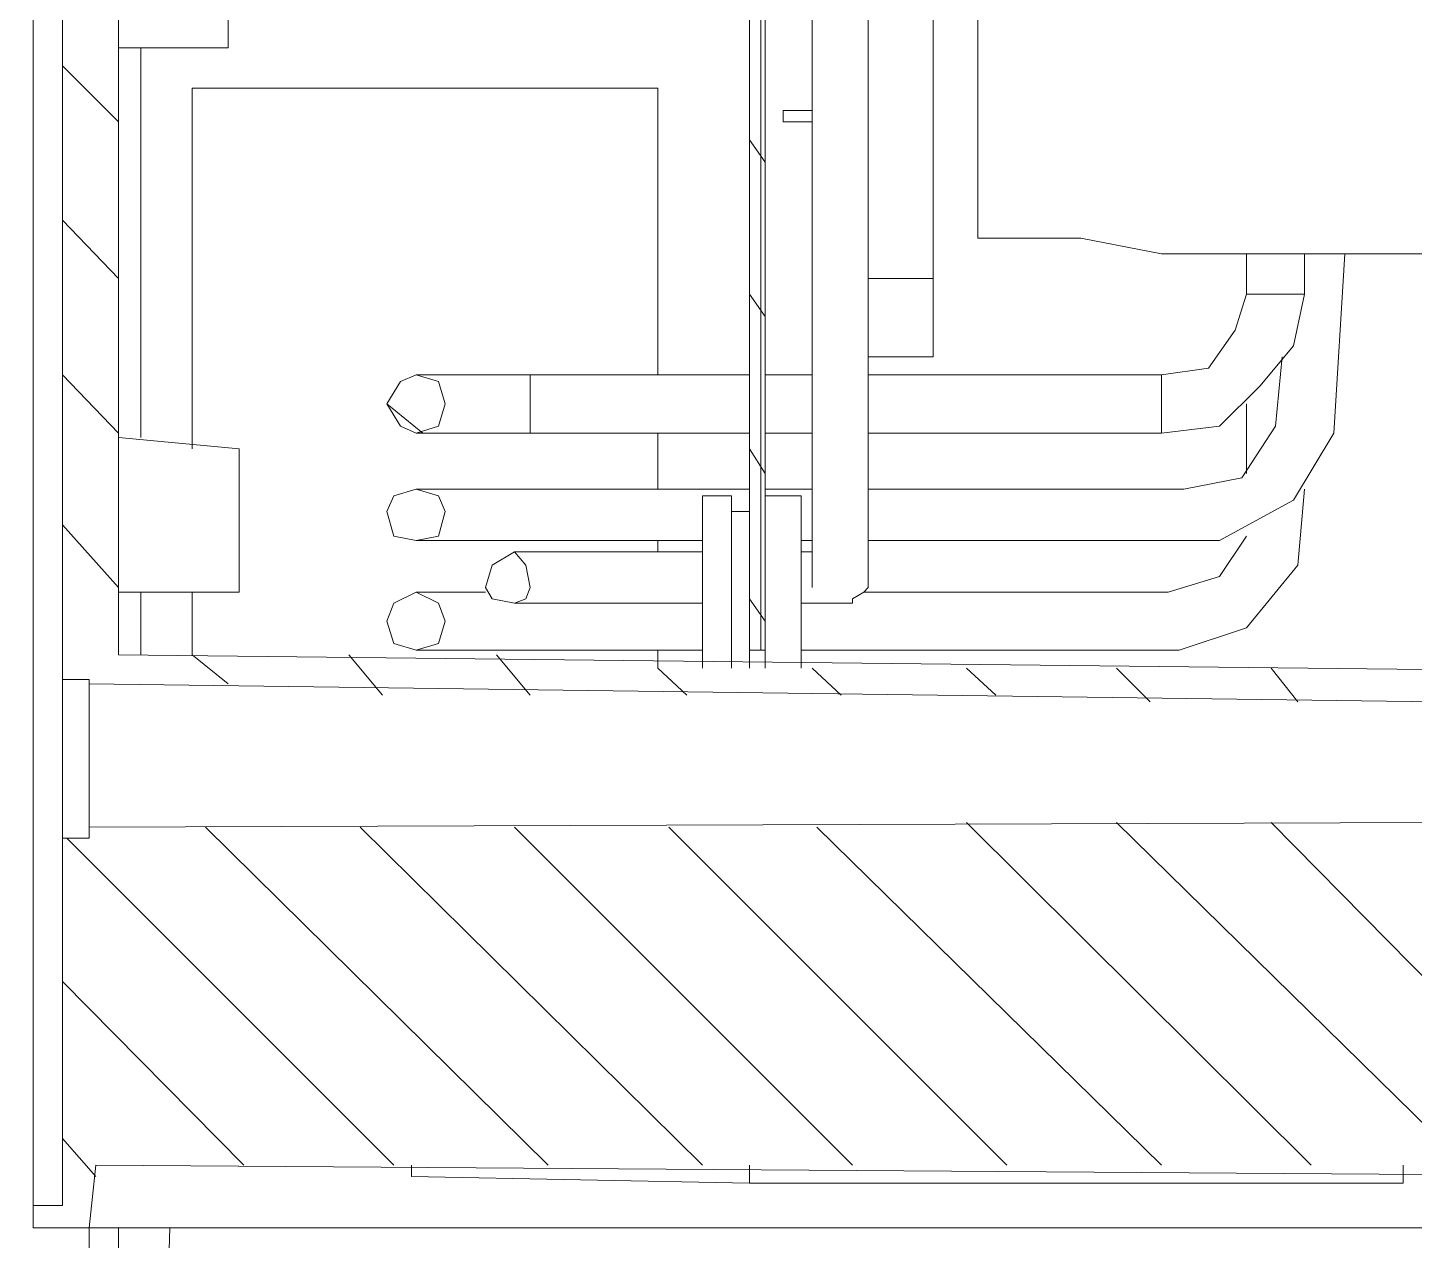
# Model space of a CAD drawing. Header units: millimetres. Extents: x 50 to 186, y -32 to 33.
# Drawn here: x 128.043 to 128.908, y -12.993 to -12.236 of the extents above; entities that cross this region are included whole.
import ezdxf

# ---------------------------------------------------------------- set-up
doc = ezdxf.new("R2010")
doc.units = ezdxf.units.MM
doc.layers.add('Prumada Eletrica', color=40, linetype='Continuous', lineweight=30)

msp = doc.modelspace()

# ---------------------------------------------------------------- linework, layer by layer
at = {"layer": 'Prumada Eletrica', "color": 7, "linetype": 'Continuous', "lineweight": 20, "true_color": 0x000007}
for points in [[(128.53268, -12.58541), (128.53268, -11.95268), (128.52849, -11.9457), (128.51871, -11.93033), (128.51173, -11.92055), (128.49637, -11.91636), (128.4824, -11.91636), (128.46843, -11.91217), (128.3078, -11.91217), (128.28266, -11.9024), (128.2645, -11.88843), (128.24635, -11.86608), (128.23517, -11.84094), (128.23517, -11.14815)], [(128.2673, -11.14815), (128.2673, -11.79065), (128.27149, -11.82278), (128.27149, -11.84094), (128.28266, -11.8563), (128.28964, -11.86608), (128.30361, -11.87306), (128.32177, -11.88005), (128.50056, -11.88005), (128.51452, -11.88424), (128.52849, -11.89122), (128.53966, -11.9024), (128.55084, -11.91636), (128.55782, -11.93033), (128.56481, -11.94849), (128.5676, -11.98061), (128.5676, -12.58541), (128.56481, -12.5882), (128.55782, -12.59239), (128.55782, -12.59519), (128.5257, -12.59519)], [(128.5676, -12.39266), (128.60811, -12.39266), (128.60811, -11.78367), (128.56481, -11.78367), (128.56481, -11.95268)], [(128.50056, -12.62452), (128.50056, -11.99179), (128.49637, -11.97782), (128.4824, -11.95547), (128.46145, -11.95268), (128.09969, -11.95268)], [(128.49357, -12.62452), (128.49357, -11.99179), (128.4824, -11.96944), (128.46145, -11.96246)], [(128.04661, -11.96944), (128.04661, -12.97092), (128.04661, -12.97092)], [(129.083, -12.63849), (128.09969, -12.62731), (128.09969, -11.96944)], [(128.06477, -11.9876), (128.06477, -12.64268), (128.08153, -12.64268), (128.08153, -12.64547), (128.92238, -12.65665)], [(128.16813, -12.24879), (128.16813, -12.14124), (128.16813, -12.14124)], [(128.16813, -12.24879), (128.09969, -12.24879), (128.09969, -12.24879)], [(128.11365, -12.49183), (128.11365, -12.24879), (128.11365, -12.24879)], [(128.09969, -12.29488), (128.06477, -12.25997), (128.06477, -12.25997)], [(128.14578, -12.27393), (128.14578, -12.49881), (128.14578, -12.49881)], [(128.4363, -12.27393), (128.14578, -12.27393), (128.14578, -12.27393)], [(128.4363, -12.45272), (128.4363, -12.27393), (128.4363, -12.27393)], [(128.4363, -12.45272), (128.4363, -12.27393), (128.4363, -12.27393)], [(128.53268, -12.2879), (128.51452, -12.2879), (128.51452, -12.29488), (128.53268, -12.29488)], [(128.50335, -12.32003), (128.49357, -12.30606), (128.49357, -12.30606)], [(128.09969, -12.39266), (128.06477, -12.35634), (128.06477, -12.35634)], [(128.86511, -12.37729), (128.85813, -12.48903), (128.83298, -12.53094), (128.78689, -12.55608), (128.5676, -12.55608)], [(128.80365, -12.40244), (128.80365, -12.37729), (128.80365, -12.37729)], [(128.83997, -12.37729), (128.83997, -12.40244), (128.83997, -12.40244)], [(128.5676, -12.44154), (128.60811, -12.44154), (128.60811, -12.39266)], [(128.50335, -12.4164), (128.49357, -12.40244), (128.49357, -12.40244)], [(128.75058, -12.45272), (128.77991, -12.44853), (128.79667, -12.42478), (128.80365, -12.40244)], [(128.75058, -12.48903), (128.78689, -12.48484), (128.81203, -12.4597), (128.83298, -12.43456), (128.83997, -12.40244)], [(128.83997, -12.40244), (128.80365, -12.40244), (128.80365, -12.40244)], [(128.5676, -12.52395), (128.76454, -12.52395), (128.80086, -12.51697), (128.82181, -12.48484), (128.826, -12.44154)], [(128.09969, -12.48903), (128.06477, -12.45272), (128.06477, -12.45272)], [(128.28545, -12.45272), (128.35669, -12.45272), (128.35669, -12.45272)], [(128.35669, -12.45272), (128.49357, -12.45272), (128.49357, -12.45272)], [(128.35669, -12.48903), (128.35669, -12.45272), (128.35669, -12.45272)], [(128.50335, -12.45272), (128.53268, -12.45272), (128.53268, -12.45272)], [(128.5676, -12.45272), (128.75058, -12.45272), (128.75058, -12.45272)], [(128.75058, -12.48903), (128.75058, -12.45272), (128.75058, -12.45272)], [(128.28964, -12.48903), (128.2673, -12.47088), (128.2673, -12.47088)], [(128.80365, -12.51418), (128.80365, -12.47088), (128.80365, -12.47088)], [(128.09969, -12.49183), (128.17511, -12.49881), (128.17511, -12.49881)], [(128.35669, -12.48903), (128.28545, -12.48903), (128.28545, -12.48903)], [(128.49357, -12.48903), (128.35669, -12.48903), (128.35669, -12.48903)], [(128.4363, -12.52395), (128.4363, -12.48903), (128.4363, -12.48903)], [(128.4363, -12.52395), (128.4363, -12.48903), (128.4363, -12.48903)], [(128.53268, -12.48903), (128.50335, -12.48903), (128.50335, -12.48903)], [(128.75058, -12.48903), (128.5676, -12.48903), (128.5676, -12.48903)], [(128.17511, -12.5882), (128.17511, -12.49881), (128.17511, -12.49881)], [(128.50335, -12.51418), (128.49357, -12.49881), (128.49357, -12.49881)], [(128.28545, -12.52395), (128.49357, -12.52395), (128.49357, -12.52395)], [(128.46424, -12.52814), (128.4824, -12.52814), (128.4824, -12.52814)], [(128.46424, -12.63569), (128.46424, -12.52814), (128.46424, -12.52814)], [(128.4824, -12.63569), (128.4824, -12.52814), (128.4824, -12.52814)], [(128.50335, -12.52395), (128.53268, -12.52395), (128.53268, -12.52395)], [(128.50335, -12.52814), (128.5257, -12.52814), (128.5257, -12.52814)], [(128.83997, -12.52395), (128.83578, -12.57144), (128.80365, -12.61055), (128.76175, -12.62452), (128.5257, -12.62452)], [(128.5257, -12.63569), (128.5257, -12.52814), (128.5257, -12.52814)], [(128.4824, -12.53792), (128.49357, -12.53792), (128.49357, -12.53792)], [(128.09969, -12.58541), (128.06477, -12.5463), (128.06477, -12.5463)], [(128.56481, -12.5882), (128.75477, -12.5882), (128.78689, -12.57843), (128.80365, -12.55329)], [(128.46424, -12.55608), (128.28545, -12.55608), (128.28545, -12.55608)], [(128.34691, -12.56306), (128.46424, -12.56306), (128.46424, -12.56306)], [(128.4363, -12.56306), (128.4363, -12.55608), (128.4363, -12.55608)], [(128.4363, -12.56306), (128.4363, -12.55608), (128.4363, -12.55608)], [(128.53268, -12.55608), (128.5257, -12.55608), (128.5257, -12.55608)], [(128.5257, -12.56306), (128.53268, -12.56306), (128.53268, -12.56306)], [(128.17511, -12.5882), (128.09969, -12.5882), (128.09969, -12.5882)], [(128.11365, -12.62731), (128.11365, -12.5882), (128.11365, -12.5882)], [(128.14578, -12.5882), (128.14578, -12.62731), (128.14578, -12.62731)], [(128.28545, -12.5882), (128.32875, -12.5882), (128.32875, -12.5882)], [(128.46424, -12.59519), (128.34691, -12.59519), (128.34691, -12.59519)], [(128.50335, -12.60636), (128.49357, -12.59239), (128.49357, -12.59239)], [(128.46424, -12.62452), (128.28545, -12.62452), (128.28545, -12.62452)], [(128.4363, -12.63569), (128.4363, -12.62452), (128.4363, -12.62452)], [(128.4363, -12.63569), (128.4363, -12.62452), (128.4363, -12.62452)], [(128.49357, -12.63569), (128.49357, -12.62452), (128.49357, -12.62452)], [(128.50335, -12.63569), (128.50335, -12.62452), (128.50335, -12.62452)], [(128.16813, -12.64547), (128.14578, -12.62731), (128.14578, -12.62731)], [(128.2645, -12.65245), (128.24355, -12.62731), (128.24355, -12.62731)], [(128.35669, -12.65245), (128.33574, -12.62731), (128.33574, -12.62731)], [(128.45446, -12.65245), (128.4363, -12.63569), (128.4363, -12.63569)], [(128.55084, -12.65245), (128.53268, -12.63569), (128.53268, -12.63569)], [(128.64722, -12.65245), (128.62906, -12.63569), (128.62906, -12.63569)], [(128.74359, -12.65665), (128.72264, -12.63569), (128.72264, -12.63569)], [(128.83578, -12.65665), (128.81902, -12.63569), (128.81902, -12.63569)], [(128.06477, -12.74185), (128.06477, -12.64268), (128.06477, -12.64268)], [(128.08153, -12.73486), (128.08153, -12.64547), (128.08153, -12.64547)], [(128.92238, -12.73207), (128.08153, -12.73486), (128.08153, -12.74185), (128.06477, -12.74185), (128.06477, -12.97092), (128.04661, -12.97092), (128.04661, -12.98488), (128.08153, -12.98488), (128.08572, -12.94577), (129.09418, -12.95276)], [(128.36786, -12.94577), (128.15416, -12.73486), (128.15416, -12.73486)], [(128.46424, -12.94577), (128.25054, -12.73486), (128.25054, -12.73486)], [(128.55782, -12.94577), (128.34691, -12.73486), (128.34691, -12.73486)], [(128.6542, -12.94577), (128.44329, -12.73486), (128.44329, -12.73486)], [(128.75058, -12.94577), (128.53547, -12.73486), (128.53547, -12.73486)], [(128.84416, -12.94577), (128.62906, -12.73207), (128.62906, -12.73207)], [(128.94053, -12.94577), (128.72264, -12.73207), (128.72264, -12.73207)], [(129.03691, -12.95276), (128.81902, -12.73207), (128.81902, -12.73207)], [(128.27149, -12.94577), (128.06756, -12.74185), (128.06756, -12.74185)], [(128.1779, -12.94577), (128.06477, -12.83124), (128.06477, -12.83124)], [(128.08572, -12.95276), (128.06477, -12.92901), (128.06477, -12.92901)], [(128.28266, -12.95276), (128.28266, -12.94577), (128.28266, -12.94577)], [(128.28266, -12.95276), (128.49357, -12.95695), (128.49357, -12.95695)], [(128.49357, -12.94577), (128.49357, -12.95695), (128.49357, -12.95695)], [(128.90143, -12.94577), (128.90143, -12.95695), (128.90143, -12.95695)], [(128.49357, -12.95695), (128.90143, -12.95695), (128.90143, -12.95695)], [(129.24084, -13.1078), (129.24084, -13.00025), (129.08999, -13.00025), (129.08719, -12.98488), (129.07183, -12.98488), (129.07183, -13.07148), (128.09969, -13.07428), (128.09969, -12.98488), (128.08153, -12.98488), (128.08153, -13.00025), (128.03963, -13.00025), (128.03963, -13.01841), (128.0494, -13.01841), (128.0494, -14.78111), (128.06058, -14.82721)], [(128.08153, -12.98488), (129.09418, -12.98488), (129.09418, -12.98488)], [(128.12902, -13.07428), (128.13181, -12.98488), (129.07183, -12.98488)]]:
    msp.add_lwpolyline(points, dxfattribs=at)
for points in [[(128.67236, -11.96665), (128.67236, -12.23063), (128.65699, -12.23063), (128.65699, -12.22086), (128.63604, -12.22086), (128.63604, -12.36752), (128.70029, -12.36752), (128.75058, -12.37729), (128.93634, -12.37729), (128.93634, -12.26276), (129.10116, -12.26276), (129.10116, -11.94849), (128.93634, -11.94849), (128.93634, -11.83395), (128.75058, -11.83395), (128.70029, -11.84792), (128.63604, -11.84792), (128.63604, -11.94849), (128.65001, -11.96665)], [(128.46145, -11.96665), (128.09969, -11.96665), (128.09969, -11.94849), (128.46145, -11.94849), (128.4824, -11.95547), (128.50056, -11.96944), (128.50335, -11.99179), (128.50335, -12.62452), (128.49357, -12.62452), (128.49357, -11.99179), (128.4824, -11.96944)], [(128.30361, -12.47088), (128.29942, -12.45691), (128.28545, -12.45272), (128.27568, -12.45691), (128.2673, -12.47088), (128.27568, -12.48484), (128.28545, -12.48903), (128.29942, -12.48484)], [(128.28545, -12.55608), (128.29942, -12.55329), (128.30361, -12.53792), (128.29942, -12.52814), (128.28545, -12.52395), (128.27149, -12.52814), (128.2673, -12.53792), (128.27149, -12.55329)], [(128.34691, -12.59519), (128.3539, -12.59239), (128.35669, -12.58541), (128.3539, -12.57144), (128.34691, -12.56306), (128.33294, -12.57144), (128.32875, -12.58541), (128.33294, -12.59239)], [(128.28545, -12.62452), (128.29942, -12.62033), (128.30361, -12.60636), (128.29942, -12.59519), (128.28545, -12.5882), (128.27149, -12.59519), (128.2673, -12.60636), (128.27149, -12.62033)]]:
    msp.add_lwpolyline(points, close=True, dxfattribs=at)

doc.saveas('drawing.dxf')
